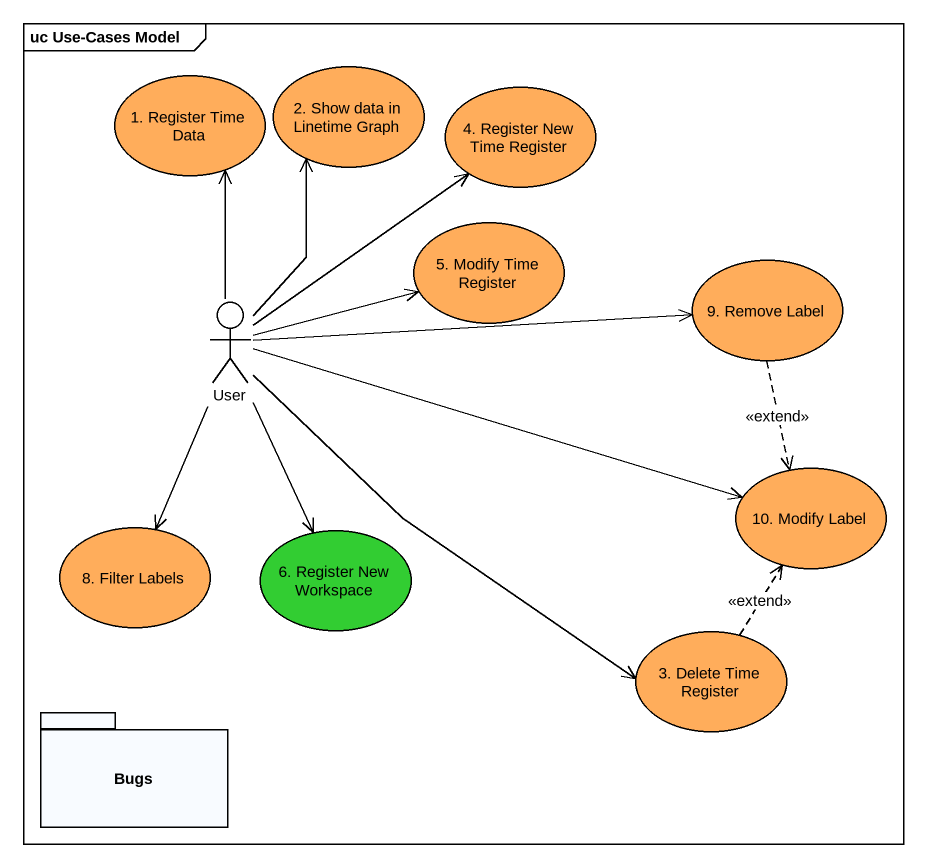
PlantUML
@startuml
mainframe uc Use-Cases Model
usecase "1. Register Time Data" as u1_Register_Time_Data #FFAD5B
usecase "2. Show data in Linetime Graph" as u2_Show_data_in_Linetime #FFAD5B
usecase "4. Register New Time Register" as u4_Register_New_Time_Register #FFAD5B
usecase "5. Modify Time Register" as u5_Modify_Time_Register #FFAD5B
actor User
usecase "9. Remove Label" as u9_Remove_Label #FFAD5B
usecase "10. Modify Label" as u10_Modify_Label #FFAD5B
usecase "8. Filter Labels" as u8_Filter_Labels #FFAD5B
usecase "6. Register New Workspace" as u6_Register_New_Workspace #32CD32
usecase "3. Delete Time Register" as u3_Delete_Time_Register #FFAD5B
package Bugs {
}
User -up-> u1_Register_Time_Data
User -up-> u2_Show_data_in_Linetime
User -up-> u4_Register_New_Time_Register
User -right-> u5_Modify_Time_Register
User -right-> u9_Remove_Label
User -right-> u10_Modify_Label
User --> u8_Filter_Labels
User --> u6_Register_New_Workspace
User --> u3_Delete_Time_Register
u9_Remove_Label ..> u10_Modify_Label : <<extend>>
u3_Delete_Time_Register .up.> u10_Modify_Label : <<extend>>
@enduml
